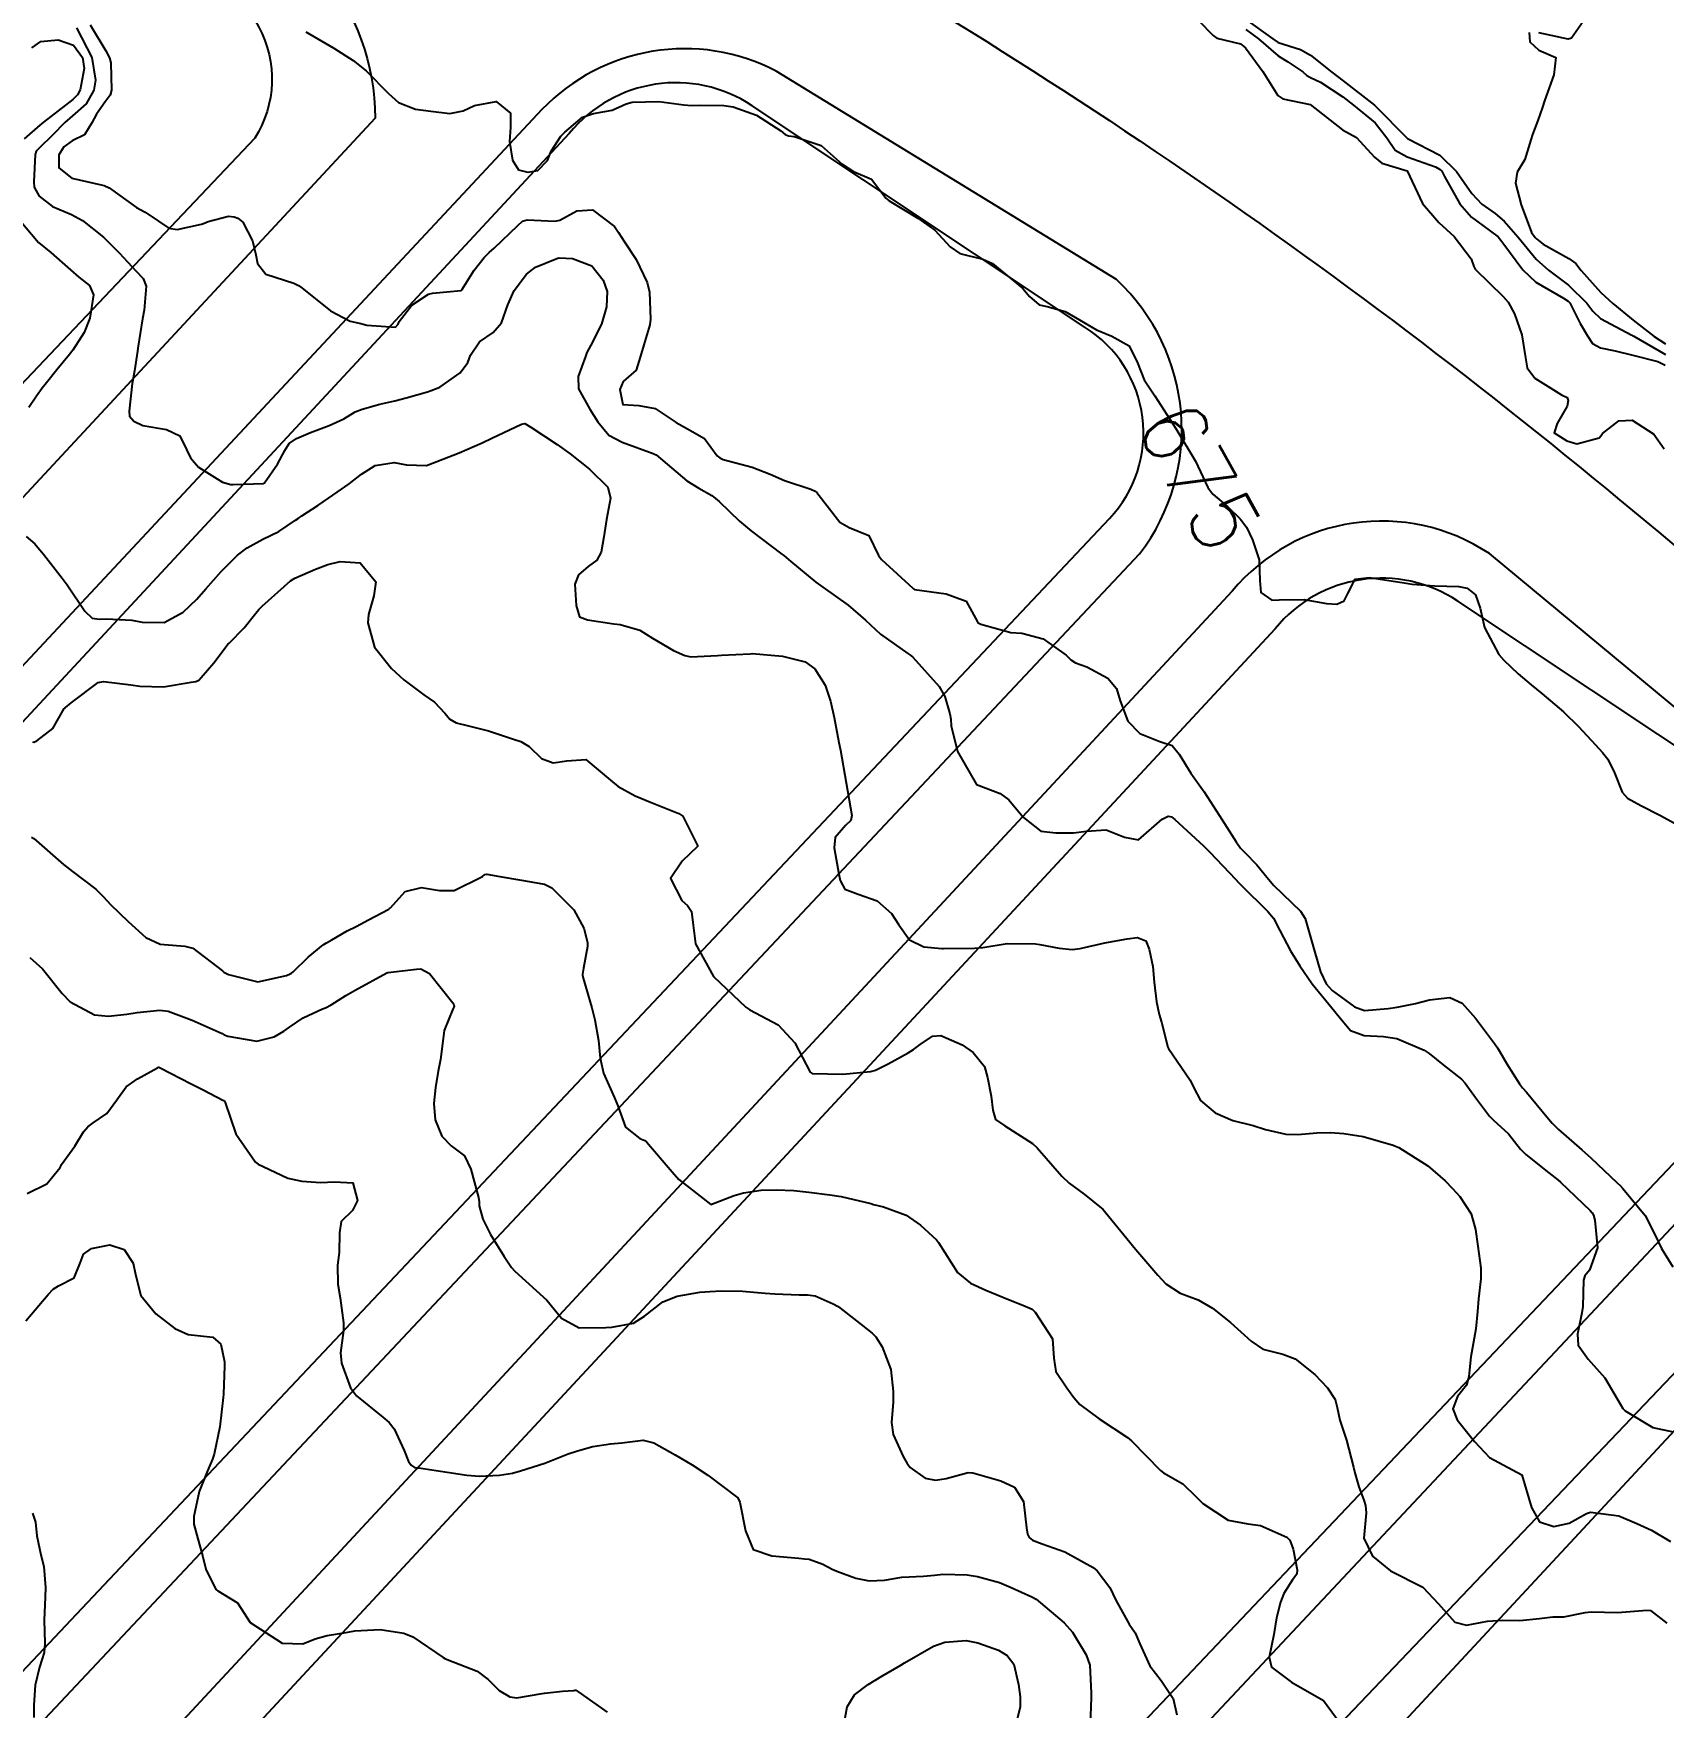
# Model space of a CAD drawing. Header units: metres. Extents: x 292545 to 299085, y 7450245 to 7463078.
# Drawn here: x 295667.6 to 295767.8, y 7461966.4 to 7462069.2 of the extents above; entities that cross this region are included whole.
import ezdxf
from ezdxf.enums import TextEntityAlignment as Align

# ---------------------------------------------------------------- set-up
doc = ezdxf.new("R2010")
doc.units = ezdxf.units.M
for name, color, linetype in [('Cotas', 45, 'Continuous'), ('Curvas de Nivel 1m', 11, 'Continuous'), ('Curvas de Nivel 5m', 15, 'Continuous'), ('Edificações', 30, 'Continuous'), ('Vias Primárias', 230, 'Continuous')]:
    doc.layers.add(name, color=color, linetype=linetype)
doc.styles.add('Style-STANDARD', font='STANDARD.shx')

msp = doc.modelspace()

# ---------------------------------------------------------------- linework, layer by layer
at = {"layer": 'Curvas de Nivel 1m', "flags": 128}
for points, elevation in [([(295738.29, 7462070.98), (295740.11, 7462069.13), (295740.33, 7462068.95), (295741.78, 7462068.61), (295742.1, 7462068.37), (295743.15, 7462066.92), (295744.07, 7462065.43), (295744.39, 7462065.23), (295746.06, 7462064.88), (295748.04, 7462063.34), (295748.9, 7462062.85), (295750.02, 7462061.66), (295750.46, 7462061.28), (295752.01, 7462060.81), (295752.97, 7462058.8), (295753.97, 7462057.63), (295754.91, 7462056.78), (295755.95, 7462055.41), (295756.11, 7462054.93), (295756.19, 7462054.77), (295757.92, 7462053.1), (295758.22, 7462052.74), (295758.62, 7462052.02), (295759.07, 7462050.73), (295759.28, 7462049.33), (295759.39, 7462048.72), (295759.86, 7462048.08), (295761.49, 7462047.06), (295761.85, 7462046.88), (295761.9, 7462046.7), (295761.84, 7462046.35), (295761.23, 7462045.3), (295761.05, 7462044.71), (295761.82, 7462044.23), (295762.45, 7462044.05), (295763.82, 7462044.41), (295763.93, 7462044.56), (295764.01, 7462044.67), (295765.03, 7462045.46), (295765.83, 7462045.5), (295767.17, 7462044.64), (295767.81, 7462043.74)], 674), ([(295670.3, 7462069.59), (295671.23, 7462067.77), (295671.46, 7462066.38), (295671.35, 7462065.77), (295670.89, 7462064.93), (295670.05, 7462064.18), (295669.57, 7462063.79), (295668.82, 7462063.01), (295668.02, 7462062.23), (295667.81, 7462062.02), (295667.75, 7462061.81), (295667.67, 7462060.14), (295667.7, 7462059.81), (295667.99, 7462059.26), (295668.82, 7462058.63), (295669.98, 7462058.13), (295670.65, 7462057.77), (295671.96, 7462056.74), (295672.93, 7462055.75), (295673.93, 7462054.67), (295674.38, 7462054.19), (295674.57, 7462053.73), (295674.44, 7462052.26), (295674.34, 7462051.73), (295674.06, 7462049.92), (295674.04, 7462049.74), (295673.86, 7462048.53), (295673.74, 7462047.86), (295673.72, 7462047.74), (295673.52, 7462046.05), (295673.55, 7462045.74), (295673.82, 7462045.44), (295674.37, 7462045.18), (295675.82, 7462044.93), (295676.63, 7462044.53), (295677.04, 7462043.7), (295677.29, 7462043.19), (295677.79, 7462042.61), (295679.25, 7462041.68), (295679.78, 7462041.55), (295679.91, 7462041.54), (295681.78, 7462041.61), (295681.8, 7462041.62), (295681.83, 7462041.64), (295682.64, 7462042.79), (295683.08, 7462043.63), (295683.36, 7462044.07), (295683.81, 7462044.37), (295684.67, 7462044.75), (295685.82, 7462045.18), (295686.72, 7462045.59), (295687.41, 7462046), (295687.83, 7462046.18), (295688.92, 7462046.48), (295689.84, 7462046.69), (295690.53, 7462046.86), (295691.85, 7462047.24), (295692.07, 7462047.31), (295692.61, 7462047.52), (295693.86, 7462048.4), (295694.33, 7462049.03), (295694.5, 7462049.49), (295695.05, 7462050.31), (295695.89, 7462050.88), (295696.39, 7462051.47), (295696.79, 7462052.58), (295697.18, 7462053.46), (295697.93, 7462054.47), (295698.49, 7462054.89), (295699.8, 7462055.43), (295699.91, 7462055.47), (295699.94, 7462055.47), (295700.75, 7462055.42), (295701.94, 7462054.98), (295702.63, 7462054.1), (295702.88, 7462053.4), (295702.85, 7462052.45), (295702.54, 7462051.4), (295701.88, 7462050.11), (295701.64, 7462049.65), (295701.55, 7462049.41), (295701.11, 7462048.17), (295701.12, 7462047.42), (295701.83, 7462046.18), (295702.32, 7462045.4), (295702.99, 7462044.57), (295703.81, 7462044.15), (295705.72, 7462043.45), (295705.8, 7462043.41), (295705.89, 7462043.36), (295707.78, 7462041.78), (295708.51, 7462041.33), (295709.32, 7462040.87), (295709.76, 7462040.51), (295711.02, 7462039.3), (295711.75, 7462038.68), (295713.61, 7462037.27), (295713.73, 7462037.18), (295714.17, 7462036.82), (295715.71, 7462035.55), (295716.13, 7462035.24), (295717.69, 7462034.13), (295718.75, 7462033.21), (295719.67, 7462032.36), (295721.36, 7462031.17), (295721.53, 7462031.05), (295721.65, 7462030.95), (295723.27, 7462029.15), (295723.63, 7462028.53), (295723.93, 7462027.46), (295723.99, 7462027.14), (295724.02, 7462026.73), (295724.4, 7462025.14), (295725.56, 7462023.13), (295727.02, 7462022.57), (295727.55, 7462022.17), (295728.45, 7462021.09), (295729.53, 7462020.26), (295730.44, 7462020.15), (295731.53, 7462020.15), (295732.32, 7462020.25), (295733.53, 7462020.34), (295734.65, 7462019.89), (295735.52, 7462019.72), (295736.97, 7462020.99), (295737.35, 7462021.17), (295737.54, 7462021.13), (295737.76, 7462020.98), (295739.52, 7462019.35), (295739.89, 7462018.96), (295741.5, 7462017.28), (295741.67, 7462017.11), (295741.83, 7462016.93), (295743.47, 7462015.32), (295743.81, 7462014.91), (295744.2, 7462014.16), (295744.85, 7462012.9), (295745.43, 7462011.98), (295746.18, 7462010.88), (295747.4, 7462009.4), (295747.84, 7462008.86), (295748.54, 7462008.01), (295749.38, 7462007.7), (295750.56, 7462007.65), (295751.38, 7462007.52), (295753.07, 7462006.8), (295753.37, 7462006.6), (295754.23, 7462005.91), (295755.35, 7462005.03), (295755.58, 7462004.77), (295756.21, 7462003.89), (295757.07, 7462002.75), (295757.32, 7462002.51), (295758.25, 7462001.67), (295758.99, 7462000.73), (295759.3, 7462000.39), (295760.73, 7461999.26), (295761.28, 7461998.84), (295761.44, 7461998.7), (295763.26, 7461996.95), (295763.39, 7461996.81), (295763.47, 7461996.68), (295763.55, 7461996.37), (295763.7, 7461994.67), (295763.21, 7461993.3), (295762.94, 7461992.95), (295762.85, 7461992.68), (295762.8, 7461991.07), (295762.75, 7461990.68), (295762.48, 7461989.37), (295762.52, 7461988.69), (295763.14, 7461987.82), (295764.17, 7461986.67), (295765.12, 7461985.05), (295765.26, 7461984.8), (295765.41, 7461984.66), (295767.1, 7461983.63), (295768.35, 7461983.36)], 677), ([(295671.13, 7462069.77), (295672.1, 7462068.19), (295672.32, 7462067.76), (295672.39, 7462067.45), (295672.45, 7462065.76), (295672.36, 7462065.45), (295672.06, 7462065.05), (295671.53, 7462064.29), (295671.23, 7462063.77), (295670.79, 7462063.02), (295670.03, 7462062.65), (295669.52, 7462062.29), (295669.2, 7462061.79), (295669.21, 7462061), (295670, 7462060.37), (295671.8, 7462059.95), (295671.99, 7462059.92), (295672.3, 7462059.76), (295673.98, 7462058.56), (295674.51, 7462058.27), (295675.33, 7462057.72), (295675.97, 7462057.29), (295676.47, 7462057.2), (295677.97, 7462057.54), (295678.09, 7462057.57), (295678.37, 7462057.69), (295679.62, 7462058.03), (295679.98, 7462057.98), (295680.21, 7462057.9), (295680.51, 7462057.66), (295681.1, 7462056.51), (295681.31, 7462055.65), (295681.4, 7462055.11), (295681.93, 7462054.47), (295683.64, 7462053.91), (295683.92, 7462053.76), (295684.14, 7462053.62), (295685.9, 7462052.22), (295687.1, 7462051.58), (295687.76, 7462051.44), (295687.89, 7462051.4), (295688.12, 7462051.34), (295689.89, 7462051.21), (295690.04, 7462051.4), (295690.11, 7462051.55), (295690.88, 7462052.57), (295691.92, 7462053.23), (295692.15, 7462053.29), (295693.92, 7462053.47), (295693.94, 7462053.48), (295693.96, 7462053.5), (295694.72, 7462054.71), (295695.34, 7462055.49), (295695.64, 7462055.79), (295695.95, 7462056.06), (295697.4, 7462057.46), (295697.69, 7462057.73), (295697.97, 7462057.81), (295699.67, 7462057.73), (295699.97, 7462057.79), (295701.03, 7462058.36), (295701.98, 7462058.42), (295703.33, 7462057.39), (295703.59, 7462057.02), (295703.95, 7462056.46), (295704.67, 7462055.37), (295705.35, 7462053.95), (295705.49, 7462053.36), (295705.55, 7462051.71), (295705.5, 7462051.36), (295705.13, 7462050.12), (295704.92, 7462049.37), (295704.67, 7462048.56), (295703.86, 7462047.87), (295703.66, 7462047.38), (295703.84, 7462046.45), (295704.82, 7462046.39), (295705.84, 7462046.21), (295707.12, 7462045.35), (295707.82, 7462044.96), (295708.87, 7462044.38), (295709.65, 7462043.31), (295709.8, 7462043.19), (295710.01, 7462043.09), (295711.79, 7462042.61), (295712.89, 7462042.18), (295713.78, 7462041.8), (295715.4, 7462041.25), (295715.67, 7462041.14), (295715.77, 7462041.06), (295717.18, 7462039.23), (295717.75, 7462038.9), (295718.96, 7462038.41), (295719.54, 7462037.19), (295719.73, 7462036.95), (295721.66, 7462035.17), (295721.68, 7462035.15), (295721.7, 7462035.13), (295721.77, 7462035.1), (295723.7, 7462034.83), (295724.94, 7462034.38), (295725.63, 7462033.12), (295725.68, 7462033.05), (295725.83, 7462032.96), (295727.67, 7462032.45), (295728.35, 7462032.42), (295729.67, 7462032.07), (295731.08, 7462031.06), (295731.36, 7462030.77), (295731.65, 7462030.6), (295732.35, 7462030.34), (295733.64, 7462029.66), (295734.17, 7462029.02), (295734.4, 7462028.25), (295734.86, 7462027.02), (295735.6, 7462026.25), (295736.82, 7462025.76), (295737.59, 7462025.51), (295738.01, 7462024.98), (295738.73, 7462023.81), (295739.35, 7462022.96), (295739.56, 7462022.67), (295740.66, 7462020.95), (295741.52, 7462019.59), (295741.79, 7462019.21), (295742.06, 7462018.93), (295742.78, 7462018.19), (295743.5, 7462017.31), (295743.84, 7462016.91), (295745.47, 7462015.34), (295745.76, 7462014.89), (295745.88, 7462014.46), (295746.32, 7462012.88), (295746.7, 7462011.61), (295747.05, 7462010.87), (295747.42, 7462010.46), (295748.78, 7462009.47), (295749.4, 7462009.24), (295750.86, 7462009.36), (295751.4, 7462009.45), (295752.54, 7462009.67), (295753.4, 7462009.89), (295754.65, 7462010.03), (295755.4, 7462009.7), (295756.22, 7462008.76), (295757.38, 7462007.21), (295757.57, 7462006.95), (295757.69, 7462006.75), (295758.14, 7462005.96), (295758.92, 7462004.73), (295759.1, 7462004.49), (295759.34, 7462004.22), (295760.59, 7462002.71), (295760.93, 7462002.32), (295761.32, 7462001.94), (295762.75, 7462000.69), (295763.3, 7462000.19), (295764.92, 7461998.66), (295765.1, 7461998.49), (295765.27, 7461998.31), (295766.64, 7461996.64), (295767.24, 7461995.48), (295767.64, 7461994.63), (295768.33, 7461993.5)], 676), ([(295742.12, 7462070.1), (295743.76, 7462068.91), (295744.1, 7462068.69), (295745.46, 7462068.26), (295746.09, 7462067.92), (295747.4, 7462066.87), (295748.08, 7462066.34), (295750.02, 7462064.84), (295750.06, 7462064.81), (295752.02, 7462062.81), (295752.05, 7462062.79), (295754.02, 7462061.78), (295755.05, 7462060.78), (295755.99, 7462059.41), (295756.6, 7462058.76), (295757.42, 7462058.19), (295757.97, 7462057.73), (295758.84, 7462056.73), (295759.95, 7462055.39), (295760.7, 7462054.71), (295761.93, 7462053.78), (295763.06, 7462052.68), (295763.43, 7462052.2), (295763.9, 7462051.74), (295765.82, 7462050.72), (295765.89, 7462050.68), (295765.94, 7462050.65), (295767.88, 7462049.53)], 672), ([(295762.82, 7462069.99), (295762.11, 7462068.96), (295761.9, 7462068.9), (295760.11, 7462069.29)], 671), ([(295667.55, 7462068.37), (295668.1, 7462068.76), (295669.17, 7462068.86), (295670.1, 7462068.52), (295670.67, 7462067.77), (295670.77, 7462067.09), (295670.51, 7462065.78), (295670.36, 7462065.48), (295670.06, 7462065.2), (295668.27, 7462063.81), (295668.15, 7462063.7), (295668.04, 7462063.61), (295667.07, 7462062.78)], 678), ([(295742.11, 7462069.5), (295742.89, 7462068.92), (295744.09, 7462067.88), (295744.69, 7462067.51), (295745.62, 7462066.89), (295745.86, 7462066.66), (295746.08, 7462066.54), (295746.7, 7462066.25), (295748.07, 7462065.35), (295748.73, 7462064.85), (295750.05, 7462063.75), (295750.78, 7462062.83), (295751.29, 7462062.08), (295752.02, 7462061.68), (295753.75, 7462061.06), (295754.01, 7462060.92), (295754.14, 7462060.79), (295754.32, 7462060.47), (295755.25, 7462058.78), (295755.97, 7462057.97), (295756.66, 7462057.45), (295757.6, 7462056.75), (295757.78, 7462056.56), (295757.96, 7462056.31), (295759.12, 7462054.73), (295759.93, 7462053.97), (295761.62, 7462053), (295761.91, 7462052.81), (295762.01, 7462052.7), (295762.65, 7462051.44), (295763.09, 7462050.68), (295763.41, 7462050.2), (295763.89, 7462049.95), (295764.79, 7462049.75), (295765.88, 7462049.48), (295767.41, 7462049.1), (295767.87, 7462048.88)], 673), ([(295759.52, 7462069.31), (295759.55, 7462068.73), (295760.1, 7462068.23), (295761.16, 7462067.77), (295761.02, 7462066.71), (295760.46, 7462065.11), (295760.33, 7462064.72), (295760.05, 7462063.91), (295759.72, 7462063.04), (295759.61, 7462062.72), (295759.24, 7462061.51), (295758.78, 7462060.73), (295758.68, 7462060.06), (295759.03, 7462058.73), (295759.66, 7462057.02), (295759.88, 7462056.72), (295759.96, 7462056.63), (295760.37, 7462056.31), (295761.95, 7462055.43), (295762.37, 7462055.12), (295762.71, 7462054.69), (295763.92, 7462053.33), (295764.65, 7462052.66), (295765.9, 7462051.65), (295767.2, 7462050.64), (295767.89, 7462050.18)], 671), ([(295666.77, 7462057.82), (295667.95, 7462056.41), (295668.72, 7462055.8), (295669.93, 7462054.74), (295670.44, 7462054.29), (295671.09, 7462053.77), (295671.34, 7462053.19), (295671.12, 7462051.77), (295670.77, 7462050.89), (295670.06, 7462049.79), (295669.87, 7462049.54), (295669.08, 7462048.58), (295668.44, 7462047.8), (295668.19, 7462047.47), (295667.84, 7462046.97), (295667.37, 7462046.28)], 678), ([(295667.2, 7462038.35), (295667.73, 7462037.9), (295667.82, 7462037.81), (295668.27, 7462037.26), (295669.42, 7462035.79), (295669.71, 7462035.39), (295670.8, 7462033.77), (295671.26, 7462033.34), (295671.68, 7462033.27), (295672.14, 7462033.29), (295673.68, 7462033.21), (295674.32, 7462033.09), (295675.68, 7462033.07), (295676.85, 7462033.7), (295677.69, 7462034.51), (295678.24, 7462035.14), (295678.7, 7462035.68), (295679.18, 7462036.21), (295679.72, 7462036.76), (295680.19, 7462037.2), (295680.78, 7462037.65), (295681.74, 7462038.18), (295682.71, 7462038.66), (295683.75, 7462039.35), (295683.91, 7462039.46), (295684.14, 7462039.62), (295685.11, 7462040.26), (295685.77, 7462040.71), (295686.3, 7462041.07), (295687.04, 7462041.58), (295687.79, 7462042.18), (295688.64, 7462042.72), (295689.8, 7462042.9), (295690.57, 7462042.76), (295691.79, 7462042.72), (295693.8, 7462043.5), (295695.2, 7462044.1), (295695.81, 7462044.39), (295697.63, 7462045.26), (295697.82, 7462045.29), (295698.19, 7462045.07), (295699.81, 7462044), (295700.61, 7462043.42), (295701.79, 7462042.49), (295702.92, 7462041.39), (295703.09, 7462040.71), (295702.84, 7462039.39), (295702.68, 7462038.33), (295702.51, 7462037.4), (295702.24, 7462036.89), (295701.72, 7462036.51), (295701.12, 7462036), (295700.9, 7462035.42), (295700.98, 7462034.12), (295701.19, 7462033.41), (295701.68, 7462033.24), (295703.29, 7462032.99), (295703.68, 7462032.95), (295704.89, 7462032.59), (295705.67, 7462032.11), (295706.96, 7462031.35), (295707.66, 7462031.04), (295708.02, 7462030.97), (295709.66, 7462031.04), (295709.91, 7462031.06), (295711.66, 7462031.15), (295711.79, 7462031.16), (295713.66, 7462031), (295715.05, 7462030.65), (295715.64, 7462030.23), (295716.28, 7462029.23), (295716.61, 7462028.24), (295716.82, 7462027.23), (295717.11, 7462025.7), (295717.21, 7462025.22), (295717.56, 7462023.22), (295717.91, 7462021.22), (295717.86, 7462020.9), (295717.53, 7462020.61), (295716.88, 7462019.87), (295716.82, 7462019.23), (295717.11, 7462017.61), (295717.19, 7462017.22), (295717.49, 7462016.7), (295718.31, 7462016.38), (295719.47, 7462015.97), (295720.35, 7462015.19), (295720.79, 7462014.51), (295721.45, 7462013.58), (295722.34, 7462013.16), (295723.44, 7462013.05), (295723.54, 7462013.05), (295725.44, 7462013.07), (295725.96, 7462013.12), (295727.45, 7462013.36), (295729.2, 7462013.33), (295729.45, 7462013.29), (295730.65, 7462013.07), (295731.44, 7462012.99), (295731.94, 7462013.05), (295733.45, 7462013.4), (295734.83, 7462013.64), (295735.45, 7462013.73), (295735.97, 7462013.52), (295736.18, 7462013), (295736.39, 7462011.95), (295736.49, 7462010.99), (295736.62, 7462009.78), (295736.79, 7462008.99), (295736.93, 7462008.53), (295737.33, 7462006.98), (295737.37, 7462006.9), (295738.7, 7462004.97), (295738.9, 7462004.53), (295739.33, 7462003.72), (295740.22, 7462002.95), (295741.32, 7462002.48), (295742.56, 7462002.17), (295743.31, 7462001.94), (295744.57, 7462001.64), (295745.31, 7462001.63), (295746.47, 7462001.72), (295747.31, 7462001.74), (295748.14, 7462001.69), (295749.31, 7462001.5), (295751.16, 7462000.97), (295751.3, 7462000.91), (295751.5, 7462000.82), (295753.29, 7461999.71), (295754.35, 7461998.78), (295754.8, 7461998.31), (295755.26, 7461997.82), (295755.96, 7461996.76), (295756.22, 7461995.78), (295756.37, 7461994.76), (295756.55, 7461993.41), (295756.55, 7461992.76), (295756.41, 7461991.54), (295756.35, 7461990.76), (295756.23, 7461989.69), (295756.07, 7461988.76), (295755.94, 7461987.97), (295755.81, 7461986.76), (295755.66, 7461986.23), (295755.12, 7461985.53), (295754.83, 7461984.77), (295755.1, 7461984.1), (295756.16, 7461982.76), (295757.07, 7461981.79), (295759.06, 7461980.73), (295759.66, 7461978.72), (295760.14, 7461977.83), (295761.02, 7461977.54), (295761.96, 7461977.75), (295763.03, 7461978.34), (295763.28, 7461978.42), (295765.03, 7461978.21), (295766.12, 7461977.74), (295767.02, 7461977.33), (295768.2, 7461976.62)], 678), ([(295667.59, 7462025.75), (295667.68, 7462025.72), (295667.86, 7462025.81), (295668.83, 7462026.57), (295669.54, 7462027.79), (295669.58, 7462027.83), (295669.61, 7462027.85), (295669.96, 7462028.13), (295671.63, 7462029.38), (295671.94, 7462029.45), (295673.63, 7462029.25), (295674.19, 7462029.17), (295675.63, 7462029.11), (295677.33, 7462029.4), (295677.63, 7462029.45), (295677.8, 7462029.52), (295677.95, 7462029.69), (295678.72, 7462030.6), (295679.54, 7462031.67), (295679.59, 7462031.74), (295679.66, 7462031.81), (295680.59, 7462032.74), (295681.31, 7462033.65), (295681.48, 7462033.86), (295681.69, 7462034.07), (295683.44, 7462035.62), (295683.59, 7462035.73), (295683.71, 7462035.79), (295684.97, 7462036.35), (295685.72, 7462036.64), (295686.49, 7462036.82), (295687.72, 7462036.73), (295688.68, 7462035.56), (295688.55, 7462034.7), (295688.23, 7462033.56), (295688.19, 7462033.05), (295688.59, 7462031.56), (295689.64, 7462030.25), (295690.4, 7462029.54), (295691.62, 7462028.62), (295692.28, 7462028.18), (295692.91, 7462027.51), (295693.23, 7462027.13), (295693.61, 7462026.9), (295694.37, 7462026.73), (295695.6, 7462026.42), (295697.14, 7462025.91), (295697.59, 7462025.76), (295698.09, 7462025.45), (295698.85, 7462024.72), (295699.57, 7462024.46), (295700.41, 7462024.58), (295701.58, 7462024.66), (295703.09, 7462023.39), (295703.56, 7462022.99), (295704.61, 7462022.43), (295705.55, 7462022.04), (295707.29, 7462021.34), (295707.54, 7462021.18), (295708.46, 7462019.33), (295707.5, 7462018.42), (295706.78, 7462017.35), (295707.48, 7462015.99), (295707.82, 7462015.68), (295708.07, 7462015.33), (295708.15, 7462014.65), (295708.32, 7462013.33), (295709.42, 7462011.32), (295711.4, 7462009.45), (295711.64, 7462009.29), (295713.38, 7462008.35), (295714.41, 7462007.26), (295715.36, 7462005.46), (295715.48, 7462005.37), (295717.35, 7462005.32), (295719.06, 7462005.5), (295719.36, 7462005.58), (295720.14, 7462005.97), (295721.37, 7462006.64), (295721.7, 7462006.84), (295722.11, 7462007.16), (295722.86, 7462007.67), (295723.38, 7462007.71), (295724.68, 7462007.14), (295725.37, 7462006.66), (295726.05, 7462005.81), (295726.24, 7462005.12), (295726.47, 7462003.98), (295726.58, 7462003.11), (295726.74, 7462002.54), (295727.31, 7462002.15), (295729, 7462001.08), (295729.3, 7462000.8), (295730.82, 7461999.06), (295731.27, 7461998.63), (295732.18, 7461997.97), (295733.25, 7461997.09), (295733.32, 7461997.03), (295733.69, 7461996.58), (295734.98, 7461995.01), (295735.23, 7461994.71), (295736.71, 7461992.99), (295737.2, 7461992.45), (295738.08, 7461991.87), (295739.19, 7461991.46), (295740.06, 7461990.95), (295741.17, 7461990.07), (295742.43, 7461988.93), (295743.15, 7461988.45), (295744.38, 7461988.14), (295745.14, 7461987.85), (295746.35, 7461986.88), (295747.12, 7461986.06), (295747.6, 7461985.34), (295747.72, 7461984.86), (295747.89, 7461984.07), (295748.29, 7461982.86), (295748.73, 7461981.19), (295748.8, 7461980.85), (295749.05, 7461979.98), (295749.36, 7461979.16), (295749.46, 7461978.84), (295749.5, 7461978.38), (295749.36, 7461976.84), (295749.9, 7461975.73), (295750.99, 7461974.82), (295752.98, 7461973.83), (295753.95, 7461972.79), (295754.95, 7461971.68), (295755.67, 7461971.49), (295756.95, 7461971.74), (295757.89, 7461971.8), (295758.95, 7461971.77), (295760.14, 7461971.9), (295760.96, 7461971.99), (295761.65, 7461972), (295762.96, 7461972.27), (295763.33, 7461972.31), (295764.96, 7461972.27), (295766.74, 7461972.41), (295766.96, 7461972.39), (295767.96, 7461971.61)], 679), ([(295667.43, 7462012.49), (295668.2, 7462011.8), (295669.41, 7462010.28), (295669.91, 7462009.78), (295671.39, 7462008.97), (295672.26, 7462008.89), (295673.39, 7462009.01), (295674.02, 7462009.11), (295675.4, 7462009.27), (295675.92, 7462009.19), (295677.39, 7462008.65), (295679.23, 7462007.82), (295679.37, 7462007.75), (295679.58, 7462007.67), (295681.37, 7462007.35), (295682.43, 7462007.63), (295683.03, 7462007.97), (295683.38, 7462008.21), (295684.22, 7462008.78), (295685.4, 7462009.34), (295685.59, 7462009.41), (295685.93, 7462009.59), (295686.84, 7462010.16), (295687.41, 7462010.48), (295689.35, 7462011.55), (295689.42, 7462011.57), (295691.18, 7462011.78), (295691.43, 7462011.79), (295691.98, 7462011.52), (295693.41, 7462009.72), (295693.47, 7462009.58), (295693.48, 7462009.51), (295693.46, 7462009.45), (295693.4, 7462009.32), (295692.87, 7462008.02), (295692.81, 7462007.52), (295692.65, 7462006.23), (295692.51, 7462005.52), (295692.34, 7462004.51), (295692.23, 7462003.52), (295692.32, 7462002.52), (295692.73, 7462001.52), (295693.3, 7462000.93), (295694.12, 7462000.32), (295694.51, 7461999.49), (295694.99, 7461997.76), (295695.02, 7461997.48), (295695.02, 7461997.25), (295695.24, 7461996.43), (295695.71, 7461995.48), (295696.56, 7461994.13), (295697.01, 7461993.46), (295697.21, 7461993.23), (295699.18, 7461991.44), (295700.09, 7461990.34), (295701.17, 7461989.74), (295702.8, 7461989.77), (295703.17, 7461989.8), (295704.5, 7461990.04), (295705.17, 7461990.46), (295706.31, 7461991.35), (295707.19, 7461991.69), (295708.57, 7461991.94), (295709.19, 7461991.99), (295709.91, 7461992.03), (295711.19, 7461992), (295712.58, 7461991.88), (295713.19, 7461991.84), (295714.67, 7461991.78), (295715.19, 7461991.78), (295715.66, 7461991.72), (295716.76, 7461991.23), (295717.04, 7461991.08), (295717.18, 7461990.98), (295718.2, 7461990.18), (295719.17, 7461989.43), (295719.39, 7461989.2), (295719.77, 7461988.58), (295720.31, 7461987.19), (295720.46, 7461985.84), (295720.45, 7461985.19), (295720.35, 7461983.94), (295720.46, 7461983.19), (295721.07, 7461981.84), (295721.31, 7461981.42), (295721.5, 7461981.17), (295722.42, 7461980.52), (295723.06, 7461980.4), (295723.7, 7461980.5), (295725.06, 7461980.86), (295725.34, 7461980.85), (295727.06, 7461980.36), (295727.91, 7461979.96), (295728.45, 7461979.09), (295728.64, 7461977.47), (295728.71, 7461977.08), (295728.8, 7461976.88), (295729.01, 7461976.7), (295729.6, 7461976.48), (295731, 7461976), (295732.73, 7461975.04), (295732.99, 7461974.83), (295733.76, 7461973.8), (295734.12, 7461973.02), (295734.95, 7461971.54), (295735.31, 7461971.01), (295735.6, 7461970.34), (295736.21, 7461969), (295736.91, 7461968.09), (295737.64, 7461966.98), (295737.88, 7461965.98)], 681), ([(295667.26, 7461998), (295668.47, 7461998.59), (295669.28, 7461999.59), (295669.34, 7461999.73), (295669.38, 7461999.79), (295670.18, 7462000.9), (295670.73, 7462001.78), (295670.98, 7462002.1), (295671.31, 7462002.35), (295672.16, 7462002.92), (295672.76, 7462003.75), (295673.34, 7462004.55), (295674.03, 7462005.05), (295675.26, 7462005.72), (295675.32, 7462005.75), (295675.35, 7462005.75), (295675.43, 7462005.72), (295677.34, 7462004.73), (295678.04, 7462004.39), (295679.33, 7462003.72), (295679.39, 7462003.67), (295679.42, 7462003.58), (295680.07, 7462001.66), (295681.29, 7461999.92), (295681.44, 7461999.8), (295681.75, 7461999.65), (295683.27, 7461998.95), (295684.14, 7461998.75), (295685.27, 7461998.67), (295686.14, 7461998.72), (295687.27, 7461998.66), (295687.55, 7461997.58), (295687.25, 7461996.96), (295686.55, 7461996.28), (295686.44, 7461995.59), (295686.43, 7461994.38), (295686.32, 7461993.59), (295686.35, 7461992.44), (295686.49, 7461991.59), (295686.7, 7461990.05), (295686.69, 7461989.58), (295686.51, 7461988.22), (295686.56, 7461987.59), (295687.12, 7461986.07), (295687.49, 7461985.58), (295689.1, 7461984.27), (295689.49, 7461983.94), (295689.81, 7461983.55), (295690.41, 7461982.21), (295690.69, 7461981.54), (295690.84, 7461981.32), (295691.06, 7461981.18), (295691.45, 7461981.13), (295693.06, 7461980.89), (295694.26, 7461980.7), (295695.05, 7461980.64), (295696.28, 7461980.7), (295697.06, 7461980.83), (295697.56, 7461980.96), (295699.06, 7461981.44), (295700.48, 7461982.01), (295701.07, 7461982.2), (295702.01, 7461982.46), (295703.08, 7461982.62), (295703.79, 7461982.68), (295705.09, 7461982.85), (295705.76, 7461982.68), (295707.07, 7461981.94), (295708.11, 7461981.33), (295709.06, 7461980.71), (295710.9, 7461979.3), (295711.04, 7461979.04), (295711.38, 7461977.29), (295711.85, 7461976.13), (295713, 7461975.75), (295714.65, 7461975.6), (295715, 7461975.57), (295715.3, 7461975.54), (295716.14, 7461975.23), (295716.7, 7461974.93), (295716.99, 7461974.8), (295718.15, 7461974.38), (295718.98, 7461974.22), (295719.92, 7461974.25), (295720.99, 7461974.43), (295722.31, 7461974.49), (295722.99, 7461974.56), (295723.51, 7461974.62), (295724.99, 7461974.57), (295725.63, 7461974.48), (295726.98, 7461974.11), (295727.69, 7461973.81), (295728.97, 7461973.23), (295729.23, 7461973.08), (295730.95, 7461971.64), (295731.47, 7461971.05), (295732.31, 7461969.67), (295732.52, 7461969.04), (295732.62, 7461967.32), (295732.61, 7461967.04), (295732.56, 7461965.36)], 682), ([(295667.17, 7461990.18), (295668.56, 7461991.8), (295668.86, 7461992.13), (295669.19, 7461992.34), (295670.14, 7461992.83), (295670.53, 7461993.78), (295670.72, 7461994.27), (295671.22, 7461994.63), (295672.33, 7461994.85), (295673.22, 7461994.56), (295673.78, 7461993.73), (295673.91, 7461993.02), (295674.25, 7461991.73), (295675.17, 7461990.61), (295676.33, 7461989.71), (295677.16, 7461989.35), (295678.66, 7461989.18), (295679.15, 7461988.74), (295679.38, 7461987.67), (295679.39, 7461987.41), (295679.31, 7461985.67), (295679.3, 7461985.48), (295679.09, 7461983.67), (295678.74, 7461982), (295678.65, 7461981.68), (295678.34, 7461980.96), (295677.83, 7461979.69), (295677.49, 7461978.16), (295677.5, 7461977.69), (295677.69, 7461977.01), (295678.05, 7461975.68), (295678.23, 7461974.93), (295678.85, 7461973.68), (295678.97, 7461973.59), (295680.18, 7461972.87), (295680.95, 7461971.65), (295682.93, 7461970.38), (295684.2, 7461970.34), (295684.94, 7461970.64), (295685.68, 7461970.86), (295686.95, 7461971.06), (295687.39, 7461971.14), (295688.94, 7461971.22), (295690.4, 7461971), (295690.94, 7461970.78), (295692.82, 7461969.51), (295692.92, 7461969.44), (295693.06, 7461969.37), (295694.91, 7461968.66), (295695.58, 7461968.15), (295696.26, 7461967.47), (295696.9, 7461967.08), (295697.33, 7461967.02), (295698.9, 7461967.29), (295699.03, 7461967.31), (295700.15, 7461967.43), (295700.84, 7461967.48), (295700.9, 7461967.49), (295700.97, 7461967.49), (295701.08, 7461967.42), (295702.88, 7461966.15)], 683), ([(295667.58, 7461978.36), (295667.77, 7461977.81), (295667.85, 7461976.97), (295668.11, 7461975.8), (295668.29, 7461975.1), (295668.39, 7461973.8), (295668.36, 7461973.2), (295668.3, 7461971.8), (295668.35, 7461970.38), (295668.31, 7461969.8), (295668.02, 7461968.91), (295667.76, 7461967.81), (295667.67, 7461966.58), (295667.67, 7461965.81)], 684), ([(295717.39, 7461965.22), (295717.63, 7461966.48), (295718.07, 7461967.21), (295718.91, 7461967.85), (295719.76, 7461968.35), (295720.92, 7461969.04), (295721.15, 7461969.18), (295722.93, 7461970.2), (295723.63, 7461970.45), (295724.94, 7461970.54), (295725.65, 7461970.41), (295726.93, 7461969.95), (295727.46, 7461969.63), (295727.86, 7461969.1), (295728.14, 7461967.85), (295728.25, 7461967.09), (295728.25, 7461966.45), (295727.91, 7461965.09)], 683)]:
    msp.add_lwpolyline(points, dxfattribs=dict(at, elevation=elevation))
at = {"layer": 'Curvas de Nivel 5m', "flags": 128}
for points, elevation in [([(295684.37, 7462069.35), (295686.09, 7462068.34), (295687.28, 7462067.58), (295688.08, 7462066.96), (295689.45, 7462065.56), (295690.06, 7462065), (295691.12, 7462064.6), (295692.05, 7462064.47), (295693.22, 7462064.34), (295694.05, 7462064.5), (295694.73, 7462064.82), (295696.06, 7462065.06), (295696.94, 7462064.35), (295696.94, 7462063.47), (295696.89, 7462062.61), (295697.07, 7462061.46), (295697.43, 7462060.88), (295698.01, 7462060.73), (295698.62, 7462060.83), (295699.21, 7462061.44), (295699.44, 7462062.02), (295700.04, 7462062.94), (295700.29, 7462063.18), (295700.55, 7462063.42), (295701.36, 7462064.11), (295702.05, 7462064.33), (295703.2, 7462064.54), (295704.06, 7462064.93), (295704.41, 7462065.03), (295706.06, 7462065.06), (295707.59, 7462064.87), (295708.06, 7462064.83), (295708.54, 7462064.84), (295710.06, 7462064.82), (295710.62, 7462064.74), (295712.05, 7462064.24), (295713.55, 7462063.27), (295713.82, 7462063.05), (295714.03, 7462062.97), (295714.36, 7462062.93), (295716.02, 7462062.37), (295717.32, 7462061.23), (295718.01, 7462060.77), (295719.11, 7462060.31), (295719.96, 7462059.19), (295719.99, 7462059.13), (295720.21, 7462058.97), (295721.97, 7462057.9), (295723, 7462057.16), (295723.95, 7462056.14), (295724.54, 7462055.74), (295725.95, 7462055.39), (295726.56, 7462055.11), (295727.93, 7462053.99), (295728.42, 7462053.58), (295728.83, 7462053.09), (295729.42, 7462052.59), (295729.91, 7462052.48), (295731.02, 7462052.18), (295731.9, 7462051.67), (295732.93, 7462051.04), (295733.89, 7462050.66), (295734.94, 7462050.07), (295735.46, 7462049.01), (295735.86, 7462047.98), (295736.53, 7462046.99), (295737.82, 7462044.98), (295739.01, 7462042.97), (295739.78, 7462041.36), (295740.08, 7462040.96), (295741, 7462040.17), (295741.76, 7462039.44), (295742.15, 7462038.93), (295742.52, 7462038.14), (295742.92, 7462036.92), (295742.97, 7462035.66), (295743.04, 7462034.92), (295743.7, 7462034.45), (295744.15, 7462034.46), (295745.7, 7462034.48), (295747.06, 7462034.24), (295747.7, 7462034.2), (295748.16, 7462034.4), (295748.37, 7462034.85), (295748.83, 7462035.74), (295749.71, 7462035.83), (295750.89, 7462035.65), (295751.71, 7462035.52), (295752.32, 7462035.42), (295753.71, 7462035.32), (295755.19, 7462035.29), (295755.71, 7462035.17), (295756.21, 7462034.76), (295756.5, 7462033.96), (295756.76, 7462032.76), (295757.66, 7462031.1), (295757.95, 7462030.75), (295758.84, 7462029.92), (295759.64, 7462029.24), (295760.3, 7462028.71), (295761.62, 7462027.59), (295762.54, 7462026.69), (295763.59, 7462025.55), (295764.01, 7462025.09), (295764.34, 7462024.67), (295764.75, 7462023.84), (295765.22, 7462022.66), (295765.56, 7462022.29), (295766.37, 7462021.83), (295767.54, 7462021.23), (295768.7, 7462020.61)], 675), ([(295667.52, 7462019.88), (295667.67, 7462019.81), (295669.5, 7462018.21), (295670.05, 7462017.78), (295671.48, 7462016.69), (295671.94, 7462016.23), (295672.37, 7462015.76), (295673.46, 7462014.71), (295674.56, 7462013.73), (295675.44, 7462013.32), (295676.94, 7462013.2), (295677.44, 7462013.06), (295679.26, 7462011.67), (295679.35, 7462011.6), (295679.42, 7462011.56), (295679.63, 7462011.46), (295681.42, 7462011.01), (295683.18, 7462011.38), (295683.42, 7462011.5), (295683.5, 7462011.54), (295683.59, 7462011.62), (295684.53, 7462012.52), (295685.44, 7462013.27), (295685.64, 7462013.4), (295685.98, 7462013.59), (295686.91, 7462014.13), (295687.46, 7462014.4), (295688.23, 7462014.8), (295689.47, 7462015.47), (295689.52, 7462015.5), (295689.58, 7462015.55), (295690.48, 7462016.55), (295691.49, 7462016.8), (295692.58, 7462016.61), (295693.48, 7462016.62), (295695.23, 7462017.48), (295695.38, 7462017.59), (295695.49, 7462017.61), (295696.29, 7462017.47), (295697.49, 7462017.27), (295699.04, 7462016.99), (295699.49, 7462016.78), (295700.83, 7462015.42), (295701.46, 7462014.29), (295701.67, 7462013.41), (295701.67, 7462013.18), (295701.43, 7462011.84), (295701.36, 7462011.47), (295701.37, 7462011.41), (295701.42, 7462011.23), (295701.94, 7462009.4), (295702.13, 7462008.66), (295702.36, 7462007.4), (295702.45, 7462006.31), (295702.66, 7462005.4), (295703.33, 7462003.87), (295703.54, 7462003.39), (295704.01, 7462002.08), (295704.9, 7462001.37), (295705.2, 7462001.26), (295705.3, 7462001.18), (295706.87, 7461999.34), (295707.28, 7461998.87), (295709.25, 7461997.32), (295710.68, 7461997.88), (295711.26, 7461998.04), (295712.34, 7461998.2), (295713.27, 7461998.23), (295714.34, 7461998.18), (295715.27, 7461998.08), (295716.57, 7461997.92), (295717.26, 7461997.81), (295719.08, 7461997.38), (295719.25, 7461997.33), (295719.86, 7461997.19), (295721.25, 7461996.67), (295722.13, 7461996.05), (295723.12, 7461995.15), (295723.23, 7461995), (295724.4, 7461993.14), (295725.2, 7461992.49), (295726.14, 7461992.07), (295727.19, 7461991.63), (295728.55, 7461991.09), (295728.98, 7461990.89), (295729.18, 7461990.72), (295730.24, 7461989.07), (295730.32, 7461987.89), (295730.45, 7461987.07), (295731.12, 7461986.06), (295731.54, 7461985.48), (295731.92, 7461985.05), (295733.1, 7461984.16), (295734.85, 7461983.01), (295735.08, 7461982.82), (295736.87, 7461980.99), (295737.06, 7461980.85), (295738.25, 7461980.17), (295739.05, 7461979.4), (295739.46, 7461978.96), (295741.03, 7461977.94), (295742.24, 7461977.71), (295743.02, 7461977.6), (295744.63, 7461976.9), (295744.82, 7461976.7), (295745.01, 7461976.15), (295745.27, 7461974.89), (295745.24, 7461974.63), (295744.98, 7461974.28), (295744.44, 7461973.43), (295744.23, 7461972.9), (295743.99, 7461971.94), (295743.84, 7461970.91), (295743.55, 7461969.53), (295743.68, 7461968.91), (295744.91, 7461967.99), (295746.89, 7461966.87), (295748.36, 7461964.86)], 680)]:
    msp.add_lwpolyline(points, dxfattribs=dict(at, elevation=elevation))
at = {"layer": 'Edificações'}
msp.add_lwpolyline([(295578.27, 7461976.37), (295571.23, 7461992.52, -0.155287), (295573.17, 7462000.16), (295639.8, 7462070.91, -0.269209), (295649.33, 7462073.75), (295675.67, 7462073.21, -0.584319), (295681.24, 7462062.82), (295631.33, 7462010.16), (295599.86, 7461976.45), (295592.8, 7461968.66, -0.633198)], format="xyb", close=True, dxfattribs=at)
at = {"layer": 'Edificações', "elevation": 688.48}
for points in [[(295622.72, 7461921.71), (295733.74, 7462039.46, 0.472174), (295732.25, 7462051.19), (295711.79, 7462064.81, 0.386186), (295700.56, 7462063.11), (295631.73, 7461989.02), (295593.85, 7461949.65, 0.372986), (295593.16, 7461936.44)], [(295664.55, 7461890.44), (295664.55, 7461890.44), (295777.09, 7462009.04, 0.262496), (295775.6, 7462020.77), (295755.13, 7462034.38, 0.386186), (295743.91, 7462032.69), (295675.08, 7461958.6), (295633.13, 7461914.77), (295639.02, 7461910.96), (295639.9, 7461910.19), (295641.03, 7461909.52), (295642.17, 7461908.84)], [(295700.65, 7461852.77), (295700.65, 7461852.77), (295814.22, 7461973.34, 0.397995), (295811.89, 7461983.59), (295793.3, 7462002.54, 0.230393), (295781.04, 7461996.99), (295712.21, 7461922.9), (295673.95, 7461882.72), (295678.25, 7461879.19), (295681.47, 7461876.54), (295682.55, 7461875.65), (295682.55, 7461875.65), (295683.45, 7461874.64), (295684.36, 7461873.63), (295693.79, 7461861.55)]]:
    msp.add_lwpolyline(points, format="xyb", close=True, dxfattribs=at)
at = {"layer": 'Vias Primárias'}
msp.add_lwpolyline([(295574.46, 7462140.84), (295645.16, 7462112.83), (295703.89, 7462081.64, -0.049884), (295763.45, 7462041.94, -0.022696), (295813.09, 7461997.24), (295894.99, 7461894.39), (295937.84, 7461841.48), (295969.83, 7461806.2, 0.031215), (295999.87, 7461776.98, 0.007964), (296044.9, 7461740.4), (296071.18, 7461720.44), (296086.9, 7461707.96), (296109.27, 7461691.98, 0.07002), (296121.31, 7461685.7), (296146.68, 7461674.85), (296178.55, 7461661.15), (296211.68, 7461646.8), (296258.11, 7461626.88)], format="xyb", dxfattribs=at)
msp.add_lwpolyline([(295586.41, 7461957.95), (295583.47, 7461957.27), (295576.47, 7461968.82), (295568.34, 7461989.03, -0.194137), (295567.67, 7462000.71), (295634.44, 7462072.51, -0.268131), (295650.39, 7462078.25), (295677.29, 7462077.87, -0.356625), (295688.63, 7462064.05), (295633.8, 7462005.05), (295602.36, 7461971.37), (295595.73, 7461964.24, -0.11264)], format="xyb", close=True, dxfattribs=at)
at = {"layer": 'Vias Primárias', "elevation": 688.48}
for points in [[(295625.33, 7461919.98), (295735.59, 7462037.29, 0.386603), (295734.16, 7462054.13), (295713.27, 7462066.94, 0.333256), (295698.88, 7462064.57), (295630.27, 7461991.09), (295592.54, 7461951.66, 0.29666), (295589.3, 7461938.37)], [(295667.09, 7461888.06), (295778.79, 7462007.14, 0.35564), (295776.63, 7462021.09), (295757.07, 7462037.3, 0.383217), (295741.27, 7462034.99), (295672.53, 7461961), (295630.49, 7461917.07)], [(295702.46, 7461850.45), (295815.66, 7461970.75, 0.378986), (295813.57, 7461985.87), (295797.05, 7462002.97, 0.411586), (295779.89, 7461998.98), (295709.66, 7461925.3), (295671.71, 7461884.56)]]:
    msp.add_lwpolyline(points, format="xyb", dxfattribs=at)

# ---------------------------------------------------------------- texts
at = {"layer": 'Cotas', "style": 'Style-STANDARD'}
msp.add_text('675', height=4, rotation=298.7373, dxfattribs=at).set_placement((295739.25, 7462042.05, 675), align=Align.MIDDLE_CENTER)

doc.saveas('drawing.dxf')
